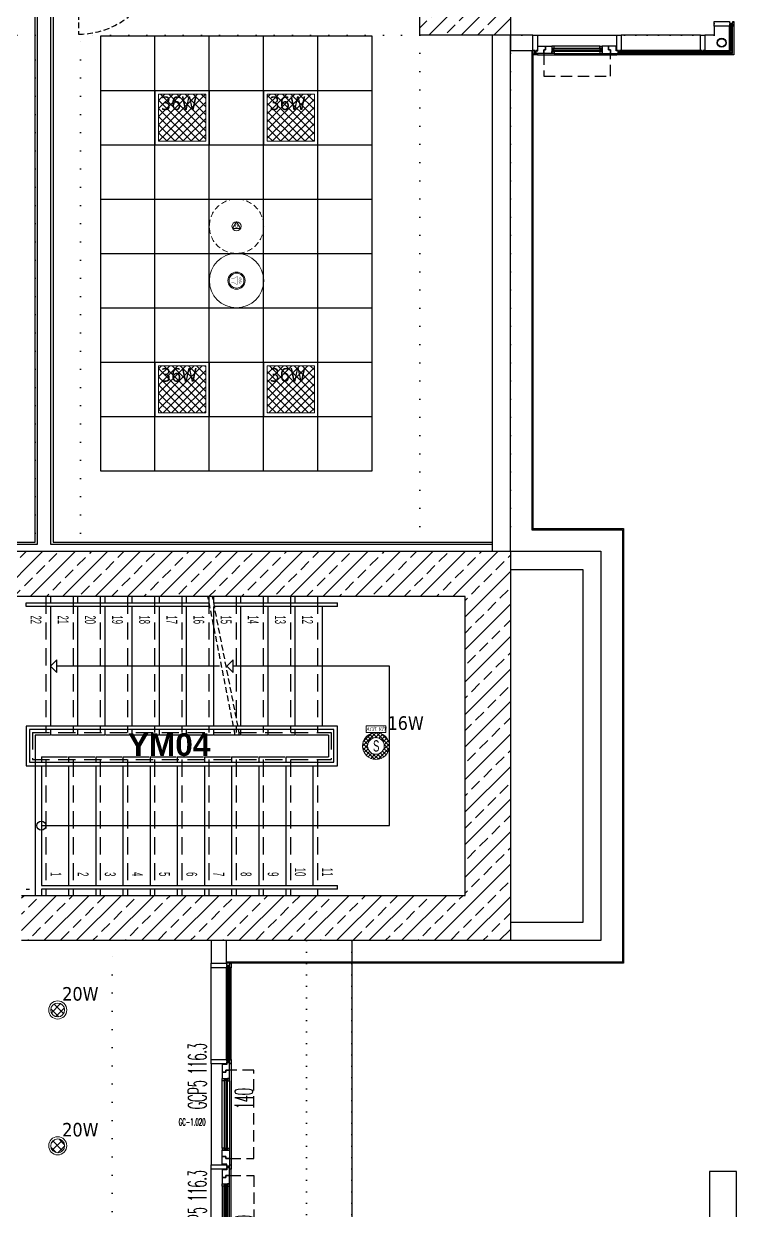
# Model space of a CAD drawing. Header units: centimetres. Extents: x 405564 to 502064, y 46284 to 60634.
# Drawn here: x 465212 to 465998, y 54735 to 56045 of the extents above; entities that cross this region are included whole.
import ezdxf
from ezdxf.enums import TextEntityAlignment as Align
from ezdxf.xclip import XClip

# ---------------------------------------------------------------- set-up
doc = ezdxf.new("R2010")
doc.units = ezdxf.units.CM
doc.header["$XCLIPFRAME"] = 0
for name, pattern in [('( Hidden )', [0.375, 0.25, -0.125]), ('ACAD_ISO07W100', [3, 0, -3]), ('DASHED', [19.05, 12.7, -6.35]), ('DOT', [0.25, 0, -0.25]), ('HIDDEN', [9.525, 6.35, -3.175])]:
    doc.linetypes.add(name, pattern=pattern)
doc.layers.get('0').update_dxf_attribs({"color": 8, "lineweight": 9})
for name, color, linetype in [('0-KRCN-ASMATAVAN-130426', 8, 'Continuous'), ('AS_DOS_TERAS_UST', 8, 'ACAD_ISO07W100'), ('AS_DUV_ALCIPAN_YANGINA-SUYA DAYANIMLI', 8, 'Continuous'), ('AS_DUV_CAMBOLME', 8, 'Continuous'), ('AS_DUV_CAMBOLME_AHSAP', 8, 'Continuous'), ('AS_DUV_CAMBOLME_AKS', 8, 'HIDDEN'), ('AS_DUV_CAMBOLME_AL PROFIL', 8, 'Continuous'), ('AS_DUV_CAMBOLME_JALUZI', 8, 'Continuous'), ('AS_DUV_CIMENTO ESASLI PANEL CEPHE KAPLAMASI', 8, 'Continuous'), ('AS_DUV_GAZBETON', 8, 'Continuous'), ('AS_GOR', 8, 'Continuous'), ('AS_GOR_UZAK2', 8, 'Continuous'), ('AS_KAPI_POZ', 8, 'Continuous'), ('AS_MER', 8, 'Continuous'), ('AS_MER YON', 8, 'Continuous'), ('AS_MER_HIDDEN', 8, 'HIDDEN'), ('AS_MER_KORK', 8, 'Continuous'), ('AS_PRFL_ALU', 8, 'Continuous'), ('AS_PRFL_CAM', 8, 'Continuous'), ('AS_TA_BETONARME', 5, 'Continuous'), ('AS_TA_TARAMA', 8, 'Continuous'), ('AS_TES_SUZGEC', 171, 'Continuous'), ('AS_YAZI', 8, 'Continuous')]:
    doc.layers.add(name, color=color, linetype=linetype)
doc.layers.add('0-KRCN-AYDINLATMA-130426', color=8, linetype='Continuous', lineweight=9)
doc.layers.add('0-KRCN-MİMARİ-220526', color=8, linetype='Continuous', lineweight=9)
doc.styles.add('2', font='arial.ttf', dxfattribs={"width": 0.9, "height": 200})
doc.styles.add('ACILIM', font='arial.ttf', dxfattribs={"width": 0.5})
doc.styles.add('Kalin02', font='arialbd.ttf')
doc.styles.add('OLCU', font='romanstw.shx', dxfattribs={"width": 0.6})
doc.styles.get("Standard").update_dxf_attribs({"font": 'timesi.ttf'})
doc.styles.add('TAHOMA', font='tahoma.ttf')
doc.styles.add('ÖZER-YAZI', font='arial.ttf', dxfattribs={"width": 0.6, "height": 15})
pattern_1 = [(225, (17560.68, -7819.299), (17.96051, -17.96051), []), (225, (17542.72, -7819.299), (17.96051, -17.96051), [12.7, -6.35])]

# ---------------------------------------------------------------- blocks, each defined once
blk = doc.blocks.new('AST-OD-OD')
at = {"layer": '0-KRCN-AYDINLATMA-130426'}
for p, q in [((0.3, 5), (-4, -2.5)), ((4.6, -2.5), (0.3, 5)), ((4.6, -2.5), (-4, -2.5))]:
    blk.add_line(p, q, dxfattribs=at)
at = {"layer": '0-KRCN-AYDINLATMA-130426', "linetype": 'HIDDEN'}
blk.add_circle((0.3, 0), 30, dxfattribs=at)
at = {"layer": '0-KRCN-AYDINLATMA-130426'}
blk.add_circle((0.3, 0), 5, dxfattribs=at)
at = {"layer": '0-KRCN-AYDINLATMA-130426', "style": '2'}
blk.add_text('O', height=3.43, dxfattribs=at).set_placement((0.3, 0), align=Align.MIDDLE)
blk = doc.blocks.new('ASMA TAVA TİPİ HOPARLÖR')
at = {"layer": '0-KRCN-AYDINLATMA-130426', "const_width": 0.317}
blk.add_lwpolyline([(0.3, -4.4, 0.598176), (1.3, -3.9), (1.3, 3.9, 0.598176), (0.3, 4.4), (-2.7, 2.4, -0.147433), (-3, 2.3), (-5.1, 2.3, 0.414214), (-5.7, 1.7), (-5.7, -1.7, 0.414214), (-5.1, -2.3), (-3, -2.3, -0.147433), (-2.7, -2.4)], format="xyb", close=True, dxfattribs=at)
for points in [[(2.4, 1.3, -0.601398), (2.4, -1.3)], [(2.8, 2.5, -0.658812), (2.8, -2.5)], [(3.2, 3.7, -0.680488), (3.2, -3.7)]]:
    blk.add_lwpolyline(points, format="xyb", dxfattribs=at)
at = {"layer": '0-KRCN-AYDINLATMA-130426'}
blk.add_circle((0, 0), 30, dxfattribs=at)
at = {"layer": '0-KRCN-AYDINLATMA-130426', "ltscale": 0.1}
for radius in [9.5, 8.23]:
    blk.add_circle((0, 0), radius, dxfattribs=at)
blk = doc.blocks.new('16W SIVA ÜSTÜ LED SENSÖRLÜ KİTLİ TAVAN ARMATÜRÜ')
at = {"layer": '0-KRCN-AYDINLATMA-130426'}
h = blk.add_hatch(dxfattribs=at)
h.set_pattern_fill('ANSI37', color=256)
h.paths.add_polyline_path([(14.8, 0, 1), (-14.8, 0, 1)])
h.paths.add_polyline_path([(9.2, 0, 1), (-9.2, 0, 1)], flags=16)
h.paths.add_polyline_path([(-5.9, 9.7), (6.4, 9.7), (6.4, -9.5), (-5.9, -9.5)], flags=24)
blk.add_lwpolyline([(-10.9, 14.8), (10.9, 14.8), (10.9, 22.3), (-10.9, 22.3)], close=True, dxfattribs=at)
for radius in [14.8, 9.2]:
    blk.add_circle((0, 0), radius, dxfattribs=at)
blk.add_text('ACİL KİT', height=3.63, dxfattribs=at).set_placement((-10.4, 16.8))
at = {"layer": '0-KRCN-AYDINLATMA-130426', "style": 'ÖZER-YAZI', "width": 0.6}
blk.add_text('S', height=12.5, dxfattribs=at).set_placement((0.3, 0.1), align=Align.MIDDLE)
at = {"layer": '0-KRCN-AYDINLATMA-130426', "insert": (12.8, 17.5), "char_height": 15, "attachment_point": 7, "style": 'TAHOMA'}
blk.add_mtext_dynamic_manual_height_columns('{\\fTahoma|b0|i0|c162|p34;16W}', width=15, gutter_width=12.5, heights=[0], dxfattribs=at)
blk = doc.blocks.new('36W 60x60 cm  SIVA ALTI LED ARMATÜR')
at = {"layer": '0-KRCN-AYDINLATMA-130426'}
h = blk.add_hatch(dxfattribs=at)
h.set_pattern_fill('ANSI37', color=256, scale=2)
h.paths.add_polyline_path([(-26, 26), (26, 26), (26, -26), (-26, -26)])
for points in [[(-30, 30), (30, 30), (30, -30), (-30, -30)], [(-26, 26), (26, 26), (26, -26), (-26, -26)]]:
    blk.add_lwpolyline(points, close=True, dxfattribs=at)
at = {"layer": '0-KRCN-AYDINLATMA-130426', "insert": (-23.5, 23.5), "char_height": 15, "attachment_point": 1, "style": 'TAHOMA'}
blk.add_mtext_dynamic_manual_height_columns('{\\fTahoma|b0|i0|c162|p34;36W}', width=52.946, gutter_width=1.25, heights=[0], dxfattribs=at)
blk = doc.blocks.new('20W SIVA ALTI LED DOWNLIGHT ARMATÜR')
at = {"layer": '0-KRCN-AYDINLATMA-130426'}
h = blk.add_hatch(dxfattribs=at)
h.set_pattern_fill('ANSI37', color=256, scale=2)
h.paths.add_polyline_path([(7.7, 0, 1), (-7.7, 0, 1)])
for radius in [10, 7.66]:
    blk.add_circle((0, 0), radius, dxfattribs=at)
at = {"layer": '0-KRCN-AYDINLATMA-130426', "insert": (5, 10), "char_height": 15, "attachment_point": 7, "style": 'TAHOMA'}
blk.add_mtext_dynamic_manual_height_columns('{\\fTahoma|b0|i0|c162|p34;20W}', width=15, gutter_width=12.5, heights=[0], dxfattribs=at)
blk = doc.blocks.new('G$C27E741DA')
at = {"layer": '0-KRCN-AYDINLATMA-130426'}
for name, p in [('36W 60x60 cm  SIVA ALTI LED ARMATÜR', (27323.2, 8807.3)), ('36W 60x60 cm  SIVA ALTI LED ARMATÜR', (27443.2, 8807.3)), ('AST-OD-OD', (27382.9, 8687.4)), ('ASMA TAVA TİPİ HOPARLÖR', (27383.2, 8627.4)), ('36W 60x60 cm  SIVA ALTI LED ARMATÜR', (27323.2, 8507.3)), ('36W 60x60 cm  SIVA ALTI LED ARMATÜR', (27443.2, 8507.3)), ('16W SIVA ÜSTÜ LED SENSÖRLÜ KİTLİ TAVAN ARMATÜRÜ', (27537.2, 8113.5)), ('20W SIVA ALTI LED DOWNLIGHT ARMATÜR', (27185.7, 7822)), ('20W SIVA ALTI LED DOWNLIGHT ARMATÜR', (27185.7, 7672))]:
    blk.add_blockref(name, p, dxfattribs=at)
blk = doc.blocks.new('OPK-site-surrounding-R01')
at = {"layer": 'AS_GOR'}
blk.add_lwpolyline([(22800, -4655), (22800, -2005), (22770, -2005), (22770, -4655)], close=True, dxfattribs=at)
blk = doc.blocks.new('catı yagmur inis tip')
at = {"linetype": 'ByBlock'}
for radius in [5, 4.5]:
    blk.add_circle((0, 0), radius, dxfattribs=at)
blk = doc.blocks.new('CBD6 375x300')
at = {"layer": 'AS_DUV_CAMBOLME'}
for points in [[(-264.25, 5), (-264.25, 4), (-372, 4), (-372, 5)], [(-153, 5), (-153, 4), (-155.5, 4), (-263.25, 4), (-263.25, 5)], [(-264.25, -4), (-264.25, -5), (-372, -5), (-372, -4), (-369.5, -4)], [(-153, -4), (-153, -5), (-263.25, -5), (-263.25, -4)]]:
    blk.add_lwpolyline(points, close=True, dxfattribs=at)
at = {"layer": 'AS_DUV_CAMBOLME_AHSAP'}
for points in [[(-123, 5), (-123, 3), (-152, 3), (-152, 5)], [(-28, 4), (-28, 0), (-117, 0), (-117, 4)], [(-3, 5), (-3, 3), (-22, 3), (-22, 5)], [(-123, -3), (-123, -5), (-152, -5), (-152, -3)], [(-3, -3), (-3, -5), (-22, -5), (-22, -3)]]:
    blk.add_lwpolyline(points, close=True, dxfattribs=at)
at = {"layer": 'AS_DUV_CAMBOLME_AKS', "ltscale": 0.5}
for points in [[(-372.5, -30), (-372.5, 30)], [(-263.75, -30), (-263.75, 30)], [(-152.5, -30), (-152.5, 30)], [(-122.5, -30), (-122.5, 30)], [(-22.5, -30), (-22.5, 30)], [(-2.5, -30), (-2.5, 30)]]:
    blk.add_lwpolyline(points, dxfattribs=at)
at = {"layer": 'AS_DUV_CAMBOLME_AKS'}
blk.add_lwpolyline([(-28, 0), (-28, -89, -0.4142136), (-117, 0)], format="xyb", dxfattribs=at)
at = {"layer": 'AS_DUV_CAMBOLME_AL PROFIL'}
for points in [[(-372, -3), (-372, 3), (-375, 3), (-375, -3)], [(-372, -4), (-372, 4), (-369.5, 4), (-369.5, -4)], [(-263.75, -4), (-263.75, 4), (-266.75, 4), (-266.75, -4)], [(-263.75, -4), (-263.75, 4), (-260.75, 4), (-260.75, -4)], [(-153, -4), (-153, 4), (-155.5, 4), (-155.5, -4)], [(-153, -3), (-153, 3), (-149.5, 3), (-149.5, -3)], [(-122, -3), (-122, 3), (-125.5, 3), (-125.5, -3)], [(-122, 5), (-122, -5), (-118, -5), (-118, 5)], [(-23, 5), (-23, -5), (-27, -5), (-27, 5)], [(-23, -3), (-23, 3), (-19.5, 3), (-19.5, -3)], [(0, -3), (0, 3), (-4.5, 3), (-4.5, -3)]]:
    blk.add_lwpolyline(points, close=True, dxfattribs=at)
at = {"layer": 'AS_DUV_CAMBOLME_JALUZI'}
for points in [[(-266.75, 1), (-266.75, -1), (-369.5, -1), (-369.5, 1)], [(-155.5, 1), (-155.5, -1), (-260.75, -1), (-260.75, 1)]]:
    blk.add_lwpolyline(points, close=True, dxfattribs=at)
blk = doc.blocks.new('CBD7 405x300')
at = {"layer": 'AS_DUV_CAMBOLME'}
for points in [[(153, 5), (153, 4), (155.5, 4), (278.25, 4), (278.25, 5)], [(279.25, 5), (279.25, 4), (402, 4), (402, 5)], [(153, -4), (153, -5), (278.25, -5), (278.25, -4)], [(279.25, -4), (279.25, -5), (402, -5), (402, -4), (399.5, -4)]]:
    blk.add_lwpolyline(points, close=True, dxfattribs=at)
at = {"layer": 'AS_DUV_CAMBOLME_AHSAP'}
for points in [[(3, 5), (3, 3), (22, 3), (22, 5)], [(28, 4), (28, 0), (117, 0), (117, 4)], [(123, 5), (123, 3), (152, 3), (152, 5)], [(3, -3), (3, -5), (22, -5), (22, -3)], [(123, -3), (123, -5), (152, -5), (152, -3)]]:
    blk.add_lwpolyline(points, close=True, dxfattribs=at)
at = {"layer": 'AS_DUV_CAMBOLME_AKS', "ltscale": 0.5}
for points in [[(2.5, -30), (2.5, 30)], [(22.5, -30), (22.5, 30)], [(122.5, -30), (122.5, 30)], [(152.5, -30), (152.5, 30)], [(278.75, -30), (278.75, 30)], [(402.5, -30), (402.5, 30)]]:
    blk.add_lwpolyline(points, dxfattribs=at)
at = {"layer": 'AS_DUV_CAMBOLME_AKS'}
blk.add_lwpolyline([(28, 0), (28, -89, 0.4142136), (117, 0)], format="xyb", dxfattribs=at)
at = {"layer": 'AS_DUV_CAMBOLME_AL PROFIL'}
for points in [[(0, -3), (0, 3), (4.5, 3), (4.5, -3)], [(23, -3), (23, 3), (19.5, 3), (19.5, -3)], [(23, 5), (23, -5), (27, -5), (27, 5)], [(122, 5), (122, -5), (118, -5), (118, 5)], [(122, -3), (122, 3), (125.5, 3), (125.5, -3)], [(153, -3), (153, 3), (149.5, 3), (149.5, -3)], [(153, -4), (153, 4), (155.5, 4), (155.5, -4)], [(278.75, -4), (278.75, 4), (275.75, 4), (275.75, -4)], [(278.75, -4), (278.75, 4), (281.75, 4), (281.75, -4)], [(402, -4), (402, 4), (399.5, 4), (399.5, -4)], [(402, -3), (402, 3), (405, 3), (405, -3)]]:
    blk.add_lwpolyline(points, close=True, dxfattribs=at)
at = {"layer": 'AS_DUV_CAMBOLME_JALUZI'}
for points in [[(155.5, 1), (155.5, -1), (275.75, -1), (275.75, 1)], [(281.75, 1), (281.75, -1), (399.5, -1), (399.5, 1)]]:
    blk.add_lwpolyline(points, close=True, dxfattribs=at)
blk = doc.blocks.new('GC 500x442.5')
at = {"layer": 'AS_GOR_UZAK2'}
for points in [[(0, 368.8), (0, 470)], [(17, 368.8), (17, 470)], [(20.8, 368.8), (20.8, 470)], [(22, 368.8), (22, 470)], [(0, 363.8), (0, 252.5)], [(22, 363.8), (22, 252.5)], [(0, 136.2), (0, 247.5)], [(22, 136.2), (22, 247.5)], [(0, 30), (0, 131.2)], [(17, 30), (17, 131.2)], [(22, 30), (22, 131.2)]]:
    blk.add_lwpolyline(points, dxfattribs=at)
at = {"layer": 'AS_GOR_UZAK2', "linetype": '( Hidden )', "ltscale": 50}
for points in [[(20.3, 259.5), (47, 259.5), (47, 356.8), (20.3, 356.8)], [(20.3, 240.5), (47, 240.5), (47, 143.2), (20.3, 143.2)]]:
    blk.add_lwpolyline(points, dxfattribs=at)
at = {"layer": 'AS_PRFL_ALU'}
for points in [[(17, 475), (17, 500), (0, 500), (0, 475)], [(17, 472), (17, 470), (0, 470), (0, 475), (17, 475), (17, 473), (20.8, 473), (20.8, 475), (22, 475), (22, 470), (20.8, 470), (20.8, 472)], [(19.7, 471.3), (18.1, 471.3), (18.1, 470.4), (19.7, 470.4)], [(17, 365.8), (17, 363.8), (0, 363.8), (0, 368.8), (17, 368.8), (17, 366.8), (20.8, 366.8), (20.8, 368.8), (22, 368.8), (22, 363.8), (20.8, 363.8), (20.8, 365.8)], [(19.7, 367.4), (18.1, 367.4), (18.1, 368.3), (19.7, 368.3)], [(20.3, 365.2), (17.5, 365.2), (17.5, 363.2), (12.3, 363.2), (12.3, 354.8), (16.3, 354.8), (16.3, 356.8), (20.3, 356.8)], [(20.3, 356.8), (16.3, 356.8), (16.3, 354.8), (12.3, 354.8), (12.3, 347.8), (20.3, 347.8)], [(12.3, 347.8), (14.4, 347.8), (14.4, 345.2), (12.3, 345.2)], [(15.5, 347.2), (17.1, 347.2), (17.1, 345.6), (15.5, 345.6)], [(20.3, 347.8), (18.2, 347.8), (18.2, 345.2), (20.3, 345.2)], [(12.3, 268.5), (14.4, 268.5), (14.4, 271), (12.3, 271)], [(20.3, 259.5), (16.3, 259.5), (16.3, 261.5), (12.3, 261.5), (12.3, 268.5), (20.3, 268.5)], [(15.5, 269), (17.1, 269), (17.1, 270.6), (15.5, 270.6)], [(20.3, 268.5), (18.2, 268.5), (18.2, 271), (20.3, 271)], [(17, 249.5), (17, 247.5), (0, 247.5), (0, 252.5), (17, 252.5), (17, 250.5), (20.8, 250.5), (20.8, 252.5), (22, 252.5), (22, 247.5), (20.8, 247.5), (20.8, 249.5)], [(20.3, 240.5), (16.3, 240.5), (16.3, 238.5), (12.3, 238.5), (12.3, 231.5), (20.3, 231.5)], [(12.3, 231.5), (14.4, 231.5), (14.4, 229), (12.3, 229)], [(15.5, 231), (17.1, 231), (17.1, 229.4), (15.5, 229.4)], [(20.3, 231.5), (18.2, 231.5), (18.2, 229), (20.3, 229)], [(12.3, 152.2), (14.4, 152.2), (14.4, 154.8), (12.3, 154.8)], [(20.3, 143.2), (16.3, 143.2), (16.3, 145.2), (12.3, 145.2), (12.3, 152.2), (20.3, 152.2)], [(20.3, 134.8), (17.5, 134.8), (17.5, 136.8), (12.3, 136.8), (12.3, 145.2), (16.3, 145.2), (16.3, 143.2), (20.3, 143.2)], [(15.5, 152.8), (17.1, 152.8), (17.1, 154.4), (15.5, 154.4)], [(20.3, 152.2), (18.2, 152.2), (18.2, 154.8), (20.3, 154.8)], [(17, 134.2), (17, 136.2), (0, 136.2), (0, 131.2), (17, 131.2), (17, 133.2), (20.8, 133.2), (20.8, 131.2), (22, 131.2), (22, 136.2), (20.8, 136.2), (20.8, 134.2)], [(19.7, 132.6), (18.1, 132.6), (18.1, 131.7), (19.7, 131.7)], [(17, 28), (17, 30), (0, 30), (0, 25), (17, 25), (17, 27), (20.8, 27), (20.8, 25), (22, 25), (22, 30), (20.8, 30), (20.8, 28)], [(19.7, 28.7), (18.1, 28.7), (18.1, 29.6), (19.7, 29.6)], [(17, 0), (17, 25), (0, 25), (0, 0)]]:
    blk.add_lwpolyline(points, close=True, dxfattribs=at)
for points in [[(12.3, 271), (12.3, 345.2)], [(14.4, 345.2), (14.4, 271)], [(18.2, 271), (18.2, 345.2)], [(20.3, 345.2), (20.3, 271)], [(20.3, 252.5), (20.3, 251), (17.5, 251), (17.5, 253), (12.3, 253), (12.3, 261.5), (16.3, 261.5), (16.3, 259.5), (20.3, 259.5), (20.3, 252.5)], [(20.3, 247.5), (20.3, 249), (17.5, 249), (17.5, 247), (12.3, 247), (12.3, 238.5), (16.3, 238.5), (16.3, 240.5), (20.3, 240.5), (20.3, 247.5)], [(12.3, 229), (12.3, 154.8)], [(14.4, 154.8), (14.4, 229)], [(18.2, 229), (18.2, 154.8)], [(20.3, 154.8), (20.3, 229)]]:
    blk.add_lwpolyline(points, dxfattribs=at)
at = {"layer": 'AS_PRFL_CAM'}
for points in [[(18.1, 471.3), (18.1, 367.4), (17.5, 367.4), (17.5, 471.3)], [(20.3, 471.3), (20.3, 367.4), (19.7, 367.4), (19.7, 471.3)], [(14.9, 269), (15.5, 269), (15.5, 347.2), (14.9, 347.2)], [(17.1, 269), (17.7, 269), (17.7, 347.2), (17.1, 347.2)], [(14.9, 231), (15.5, 231), (15.5, 152.8), (14.9, 152.8)], [(17.1, 231), (17.7, 231), (17.7, 152.8), (17.1, 152.8)], [(18.1, 132.6), (18.1, 28.7), (17.5, 28.7), (17.5, 132.6)], [(20.3, 132.6), (20.3, 28.7), (19.7, 28.7), (19.7, 132.6)]]:
    blk.add_lwpolyline(points, close=True, dxfattribs=at)
at = {"layer": 'AS_KAPI_POZ', "char_height": 20, "attachment_point": 7, "rotation": 90, "style": 'OLCU'}
for s, insert, width in [('{\\Fromanstw|c162;\\W0.45;GCP5 116.3}', (-5.3, 314), 112.709), ('{\\Fromanstw|c162;\\W0.45;140}', (46.1, 314), 99.065), ('{\\Fromanstw|c162;\\W0.45;GCP5 116.3}', (-5.3, 173.8), 112.709), ('{\\Fromanstw|c162;\\W0.45;140}', (46.1, 173.8), 99.065), ('{\\Fromanstw|c162;\\W0.45;GC6 500}', (-5.3, 50.7), 99.065), ('{\\Fromanstw|c162;\\W0.45;400}', (46.1, 50.7), 99.065)]:
    blk.add_mtext(s, dxfattribs=dict(at, insert=insert, width=width))
at = {"layer": 'AS_KAPI_POZ', "char_height": 8, "width": 99.065, "attachment_point": 3, "style": 'OLCU'}
for s, insert in [('{\\Fromanstw|c162;\\W0.45;GC-1.020}', (-6.1, 303.7)), ('{\\Fromanstw|c162;\\W0.45;GC-1.019}', (-6.1, 163.5)), ('{\\Fromanstw|c162;\\W0.45;GC-1.018}', (-6.1, 40.4))]:
    blk.add_mtext(s, dxfattribs=dict(at, insert=insert))
blk = doc.blocks.new('A$C6A10300A')
at = {"layer": 'AS_TA_TARAMA'}
h = blk.add_hatch(dxfattribs=at)
h.set_pattern_fill('ANSI33', color=256, scale=4, angle=180)
h.set_pattern_definition(pattern_1)
h.paths.add_polyline_path([(27585.68, -4501.45), (27685.68, -4501.45), (27685.68, -4601.45), (27585.68, -4601.45)])
h = blk.add_hatch(dxfattribs=at)
h.set_pattern_fill('ANSI33', color=256, scale=4, angle=180)
h.set_pattern_definition(pattern_1)
h.paths.add_polyline_path([(27145.68, -5601.45), (27145.68, -5551.45), (27635.68, -5551.45), (27635.68, -5221.45), (26785.68, -5221.45), (26785.68, -5601.45), (26735.68, -5601.45), (26735.68, -5171.45), (27685.68, -5171.45), (27685.68, -5601.45)])
at = {"layer": 'AS_DOS_TERAS_UST', "linetype": 'DOT', "ltscale": 80}
for p, q in [((27160.68, -4601.45), (26785.68, -4601.45)), ((27160.68, -5171.45), (27160.68, -4601.45)), ((27585.68, -4601.45), (27210.68, -4601.45)), ((27210.68, -5171.45), (27210.68, -4601.45)), ((27585.68, -4601.45), (27585.68, -5171.45)), ((27685.68, -4601.45), (27685.68, -5171.45)), ((27245.68, -6101.45), (27245.68, -5601.45))]:
    blk.add_line(p, q, dxfattribs=at)
at = {"layer": 'AS_DOS_TERAS_UST', "linetype": 'DOT', "ltscale": 50}
for points in [[(27685.68, -4601.45), (27910.68, -4601.45), (27910.68, -3576.45), (23985.68, -3576.45), (23985.68, -3801.45)], [(27460.68, -5601.45), (27460.68, -6101.45)], [(27510.68, -5601.45), (27510.68, -6101.45)]]:
    blk.add_lwpolyline(points, dxfattribs=at)
at = {"layer": 'AS_DUV_ALCIPAN_YANGINA-SUYA DAYANIMLI'}
blk.add_lwpolyline([(26735.68, -5598.95), (26735.68, -5601.45), (26685.68, -5601.45), (26685.68, -5161.45), (27160.68, -5161.45), (27160.68, -4501.45), (27180.68, -4501.45), (27180.68, -5161.45), (27665.68, -5161.45), (27665.68, -5163.95), (27178.18, -5163.95), (27178.18, -4503.95), (27163.18, -4503.95), (27163.18, -5163.95), (26688.18, -5163.95), (26688.18, -5598.95)], close=True, dxfattribs=at)
at = {"layer": 'AS_DUV_CIMENTO ESASLI PANEL CEPHE KAPLAMASI'}
for points in [[(27710.68, -4618.45), (27710.68, -5146.45), (27810.68, -5146.45), (27810.68, -5626.45), (27372.18, -5626.45)], [(27709.43, -4618.45), (27709.43, -5147.7), (27809.43, -5147.7), (27809.43, -5625.2), (27372.18, -5625.2)]]:
    blk.add_lwpolyline(points, dxfattribs=at)
at = {"layer": 'AS_DUV_GAZBETON'}
blk.add_lwpolyline([(27665.68, -4601.45), (27665.68, -5171.45), (27685.68, -5171.45), (27685.68, -4601.45)], close=True, dxfattribs=at)
for points in [[(27685.68, -5171.45), (27785.68, -5171.45), (27785.68, -5601.45), (27685.68, -5601.45)], [(27685.68, -5191.45), (27765.68, -5191.45), (27765.68, -5581.45), (27685.68, -5581.45)]]:
    blk.add_lwpolyline(points, dxfattribs=at)
at = {"layer": 'AS_GOR'}
blk.add_lwpolyline([(27510.68, -5601.45), (27510.68, -6101.45)], dxfattribs=at)
at = {"layer": 'AS_GOR_UZAK2'}
for points in [[(27932.68, -4591.45), (27932.68, -4623.45), (27900.68, -4623.45)], [(27910.68, -4591.45), (27910.68, -4601.45), (27900.68, -4601.45)], [(27900.68, -4618.45), (27927.68, -4618.45), (27927.68, -4591.45)], [(27715.68, -4601.45), (27803.18, -4601.45)], [(27895.68, -4601.45), (27808.18, -4601.45)], [(27715.68, -4623.45), (27803.18, -4623.45)], [(27895.68, -4618.45), (27808.18, -4618.45)], [(27895.68, -4622.25), (27808.18, -4622.25)], [(27895.68, -4623.45), (27808.18, -4623.45)]]:
    blk.add_lwpolyline(points, dxfattribs=at)
at = {"layer": 'AS_GOR_UZAK2', "linetype": '( Hidden )', "ltscale": 50}
blk.add_lwpolyline([(27722.68, -4621.75), (27722.68, -4646.75), (27796.18, -4646.75), (27796.18, -4621.75)], dxfattribs=at)
at = {"layer": 'AS_MER'}
for p, q in [((27177.68, -5221.45), (27177.68, -5228.45)), ((27207.68, -5221.45), (27207.68, -5228.45)), ((27237.68, -5221.45), (27237.68, -5228.45)), ((27267.68, -5221.45), (27267.68, -5228.45)), ((27297.68, -5221.45), (27297.68, -5228.45)), ((27327.68, -5221.45), (27327.68, -5228.45)), ((27357.68, -5221.45), (27357.68, -5228.45)), ((27387.68, -5221.45), (27387.68, -5228.45)), ((27417.68, -5221.45), (27417.68, -5228.45)), ((27447.68, -5221.45), (27447.68, -5228.45)), ((27177.68, -5232.45), (27177.68, -5364.45)), ((27207.68, -5232.45), (27207.68, -5364.45)), ((27237.68, -5232.45), (27237.68, -5364.45)), ((27267.68, -5232.45), (27267.68, -5364.45)), ((27297.68, -5232.45), (27297.68, -5364.45)), ((27327.68, -5232.45), (27327.68, -5364.45)), ((27357.68, -5232.45), (27357.68, -5364.45)), ((27387.68, -5232.45), (27387.68, -5364.45)), ((27417.68, -5232.45), (27417.68, -5364.45)), ((27447.68, -5232.45), (27447.68, -5364.45)), ((27477.68, -5232.45), (27477.68, -5364.45)), ((27177.68, -5368.45), (27177.68, -5374.45)), ((27207.68, -5368.45), (27207.68, -5374.45)), ((27237.68, -5368.45), (27237.68, -5374.45)), ((27267.68, -5368.45), (27267.68, -5374.45)), ((27297.68, -5368.45), (27297.68, -5374.45)), ((27327.68, -5368.45), (27327.68, -5374.45)), ((27357.68, -5368.45), (27357.68, -5374.45)), ((27387.68, -5368.45), (27387.68, -5374.45)), ((27417.68, -5368.45), (27417.68, -5374.45)), ((27447.68, -5368.45), (27447.68, -5374.45)), ((27160.68, -5374.45), (27160.68, -5551.45)), ((27484.68, -5374.45), (27484.68, -5398.45)), ((27167.68, -5398.45), (27167.68, -5404.45)), ((27167.68, -5408.45), (27167.68, -5540.45)), ((27197.68, -5398.45), (27197.68, -5404.45)), ((27197.68, -5408.45), (27197.68, -5540.45)), ((27227.68, -5398.45), (27227.68, -5404.45)), ((27227.68, -5408.45), (27227.68, -5540.45)), ((27257.68, -5398.45), (27257.68, -5404.45)), ((27257.68, -5408.45), (27257.68, -5540.45)), ((27287.68, -5398.45), (27287.68, -5404.45)), ((27287.68, -5408.45), (27287.68, -5540.45)), ((27317.68, -5398.45), (27317.68, -5404.45)), ((27317.68, -5408.45), (27317.68, -5540.45)), ((27347.68, -5398.45), (27347.68, -5404.45)), ((27347.68, -5408.45), (27347.68, -5540.45)), ((27377.68, -5398.45), (27377.68, -5404.45)), ((27377.68, -5408.45), (27377.68, -5540.45)), ((27407.68, -5398.45), (27407.68, -5404.45)), ((27407.68, -5408.45), (27407.68, -5540.45)), ((27437.68, -5398.45), (27437.68, -5404.45)), ((27437.68, -5408.45), (27437.68, -5540.45)), ((27467.68, -5408.45), (27467.68, -5540.45)), ((27167.68, -5544.45), (27167.68, -5551.45)), ((27197.68, -5544.45), (27197.68, -5551.45)), ((27227.68, -5544.45), (27227.68, -5551.45)), ((27257.68, -5544.45), (27257.68, -5551.45)), ((27287.68, -5544.45), (27287.68, -5551.45)), ((27317.68, -5544.45), (27317.68, -5551.45)), ((27347.68, -5544.45), (27347.68, -5551.45)), ((27377.68, -5544.45), (27377.68, -5551.45)), ((27407.68, -5544.45), (27407.68, -5551.45)), ((27437.68, -5544.45), (27437.68, -5551.45))]:
    blk.add_line(p, q, dxfattribs=at)
for points in [[(27177.68, -5374.45), (27160.68, -5374.45)], [(27207.68, -5374.45), (27178.68, -5374.45)], [(27237.68, -5374.45), (27208.68, -5374.45)], [(27267.68, -5374.45), (27238.68, -5374.45)], [(27297.68, -5374.45), (27268.68, -5374.45)], [(27327.68, -5374.45), (27298.68, -5374.45)], [(27357.68, -5374.45), (27328.68, -5374.45)], [(27387.68, -5374.45), (27358.68, -5374.45)], [(27417.68, -5374.45), (27388.68, -5374.45)], [(27447.68, -5374.45), (27418.68, -5374.45)], [(27484.68, -5374.45), (27448.68, -5374.45)], [(27167.68, -5398.45), (27196.68, -5398.45)], [(27197.68, -5398.45), (27226.68, -5398.45)], [(27227.68, -5398.45), (27256.68, -5398.45)], [(27257.68, -5398.45), (27286.68, -5398.45)], [(27287.68, -5398.45), (27316.68, -5398.45)], [(27317.68, -5398.45), (27346.68, -5398.45)], [(27347.68, -5398.45), (27376.68, -5398.45)], [(27377.68, -5398.45), (27406.68, -5398.45)], [(27407.68, -5398.45), (27436.68, -5398.45)], [(27437.68, -5398.45), (27484.68, -5398.45)]]:
    blk.add_lwpolyline(points, dxfattribs=at)
at = {"layer": 'AS_MER YON'}
for points in [[(27184.68, -5291.45), (27184.68, -5291.45), (27177.68, -5298.45), (27184.68, -5305.45)], [(27379.44, -5291.45), (27379.44, -5291.45), (27372.44, -5298.45), (27379.44, -5305.45)]]:
    blk.add_lwpolyline(points, close=True, dxfattribs=at)
for points in [[(27167.68, -5474.45), (27552.18, -5474.45), (27552.18, -5298.45), (27379.44, -5298.45)], [(27364.48, -5298.45), (27184.68, -5298.45)]]:
    blk.add_lwpolyline(points, dxfattribs=at)
blk.add_circle((27167.68, -5474.45), 5, dxfattribs=at)
at = {"layer": 'AS_MER_HIDDEN', "linetype": 'DASHED', "ltscale": 1.5}
for p, q in [((27172.68, -5221.45), (27172.68, -5371.45)), ((27202.68, -5221.45), (27202.68, -5371.45)), ((27232.68, -5221.45), (27232.68, -5371.45)), ((27262.68, -5221.45), (27262.68, -5371.45)), ((27292.68, -5221.45), (27292.68, -5371.45)), ((27322.68, -5221.45), (27322.68, -5371.45)), ((27352.68, -5221.45), (27352.68, -5371.45)), ((27382.68, -5221.45), (27382.68, -5371.45)), ((27412.68, -5221.45), (27412.68, -5371.45)), ((27442.68, -5221.45), (27442.68, -5371.45)), ((27472.68, -5221.45), (27472.68, -5371.45)), ((27157.68, -5371.45), (27487.68, -5371.45)), ((27157.68, -5371.45), (27157.68, -5401.45)), ((27487.68, -5371.45), (27487.68, -5401.45)), ((27157.68, -5401.45), (27487.68, -5401.45)), ((27172.68, -5401.45), (27172.68, -5551.45)), ((27202.68, -5401.45), (27202.68, -5551.45)), ((27232.68, -5401.45), (27232.68, -5551.45)), ((27262.68, -5401.45), (27262.68, -5551.45)), ((27292.68, -5401.45), (27292.68, -5551.45)), ((27322.68, -5401.45), (27322.68, -5551.45)), ((27352.68, -5401.45), (27352.68, -5551.45)), ((27382.68, -5401.45), (27382.68, -5551.45)), ((27412.68, -5401.45), (27412.68, -5551.45)), ((27442.68, -5401.45), (27442.68, -5551.45)), ((27472.68, -5401.45), (27472.68, -5551.45))]:
    blk.add_line(p, q, dxfattribs=at)
at = {"layer": 'AS_MER_HIDDEN'}
for points in [[(27381.68, -5374.45), (27351.68, -5221.45)], [(27386.68, -5374.45), (27356.68, -5221.45)]]:
    blk.add_lwpolyline(points, dxfattribs=at)
at = {"layer": 'AS_MER_KORK'}
for p, q in [((27150.68, -5232.45), (27150.68, -5228.45)), ((27494.68, -5232.45), (27494.68, -5228.45)), ((27150.68, -5364.45), (27150.68, -5408.45)), ((27494.68, -5364.45), (27150.68, -5364.45)), ((27154.68, -5368.45), (27154.68, -5404.45)), ((27490.68, -5368.45), (27154.68, -5368.45)), ((27494.68, -5364.45), (27415.72, -5364.45)), ((27490.68, -5368.45), (27416.5, -5368.45)), ((27490.68, -5404.45), (27490.68, -5368.45)), ((27494.68, -5408.45), (27494.68, -5364.45)), ((27150.68, -5408.45), (27494.68, -5408.45)), ((27154.68, -5404.45), (27490.68, -5404.45)), ((27494.68, -5544.45), (27494.68, -5540.45)), ((27150.68, -5544.45), (27154.68, -5544.45))]:
    blk.add_line(p, q, dxfattribs=at)
for points in [[(27150.68, -5228.45), (27352.85, -5228.45)], [(27353.64, -5232.45), (27150.68, -5232.45)], [(27357.85, -5228.45), (27494.68, -5228.45)], [(27494.68, -5232.45), (27358.64, -5232.45)], [(27167.68, -5540.45), (27494.68, -5540.45)], [(27494.68, -5544.45), (27167.68, -5544.45)]]:
    blk.add_lwpolyline(points, dxfattribs=at)
at = {"layer": 'AS_PRFL_ALU'}
for points in [[(27930.38, -4621.15), (27899.38, -4621.15), (27899.38, -4621.75), (27930.98, -4621.75), (27930.98, -4590.15), (27930.38, -4590.15)], [(27928.18, -4618.95), (27928.18, -4590.15), (27928.78, -4590.15), (27928.78, -4619.55), (27899.38, -4619.55), (27899.38, -4618.95)], [(27927.68, -4589.45), (27927.68, -4591.45), (27910.68, -4591.45), (27910.68, -4586.45), (27927.68, -4586.45), (27927.68, -4588.45), (27931.48, -4588.45), (27931.48, -4586.45), (27932.68, -4586.45), (27932.68, -4591.45), (27931.48, -4591.45), (27931.48, -4589.45)], [(27930.38, -4590.15), (27928.78, -4590.15), (27928.78, -4591.05), (27930.38, -4591.05)], [(27710.68, -4601.45), (27685.68, -4601.45), (27685.68, -4618.45), (27710.68, -4618.45)], [(27712.68, -4618.45), (27710.68, -4618.45), (27710.68, -4601.45), (27715.68, -4601.45), (27715.68, -4618.45), (27713.68, -4618.45), (27713.68, -4622.25), (27715.68, -4622.25), (27715.68, -4623.45), (27710.68, -4623.45), (27710.68, -4622.25), (27712.68, -4622.25)], [(27805.18, -4618.45), (27803.18, -4618.45), (27803.18, -4601.45), (27808.18, -4601.45), (27808.18, -4618.45), (27806.18, -4618.45), (27806.18, -4622.25), (27808.18, -4622.25), (27808.18, -4623.45), (27803.18, -4623.45), (27803.18, -4622.25), (27805.18, -4622.25)], [(27897.68, -4618.45), (27895.68, -4618.45), (27895.68, -4601.45), (27900.68, -4601.45), (27900.68, -4618.45), (27898.68, -4618.45), (27898.68, -4622.25), (27900.68, -4622.25), (27900.68, -4623.45), (27895.68, -4623.45), (27895.68, -4622.25), (27897.68, -4622.25)], [(27714.18, -4621.75), (27714.18, -4618.95), (27716.18, -4618.95), (27716.18, -4613.75), (27724.68, -4613.75), (27724.68, -4617.75), (27722.68, -4617.75), (27722.68, -4621.75)], [(27722.68, -4621.75), (27722.68, -4617.75), (27724.68, -4617.75), (27724.68, -4613.75), (27731.68, -4613.75), (27731.68, -4621.75)], [(27731.68, -4613.75), (27731.68, -4615.85), (27734.18, -4615.85), (27734.18, -4613.75)], [(27731.68, -4621.75), (27731.68, -4619.65), (27734.18, -4619.65), (27734.18, -4621.75)], [(27732.18, -4616.95), (27732.18, -4618.55), (27733.78, -4618.55), (27733.78, -4616.95)], [(27787.18, -4613.75), (27787.18, -4615.85), (27784.68, -4615.85), (27784.68, -4613.75)], [(27787.18, -4621.75), (27787.18, -4619.65), (27784.68, -4619.65), (27784.68, -4621.75)], [(27786.68, -4616.95), (27786.68, -4618.55), (27785.08, -4618.55), (27785.08, -4616.95)], [(27796.18, -4621.75), (27796.18, -4617.75), (27794.18, -4617.75), (27794.18, -4613.75), (27787.18, -4613.75), (27787.18, -4621.75)], [(27806.88, -4621.15), (27806.88, -4619.55), (27807.78, -4619.55), (27807.78, -4621.15)], [(27896.98, -4621.15), (27896.98, -4619.55), (27896.08, -4619.55), (27896.08, -4621.15)], [(27899.38, -4621.15), (27899.38, -4619.55), (27900.28, -4619.55), (27900.28, -4621.15)]]:
    blk.add_lwpolyline(points, close=True, dxfattribs=at)
for points in [[(27784.68, -4613.75), (27734.18, -4613.75)], [(27734.18, -4615.85), (27784.68, -4615.85)], [(27784.68, -4619.65), (27734.18, -4619.65)], [(27734.18, -4621.75), (27784.68, -4621.75)], [(27803.18, -4621.75), (27804.68, -4621.75), (27804.68, -4618.95), (27802.68, -4618.95), (27802.68, -4613.75), (27794.18, -4613.75), (27794.18, -4617.75), (27796.18, -4617.75), (27796.18, -4621.75), (27803.18, -4621.75)]]:
    blk.add_lwpolyline(points, dxfattribs=at)
at = {"layer": 'AS_PRFL_CAM'}
for points in [[(27786.68, -4616.35), (27786.68, -4616.95), (27732.18, -4616.95), (27732.18, -4616.35)], [(27786.68, -4618.55), (27786.68, -4619.15), (27732.18, -4619.15), (27732.18, -4618.55)], [(27806.88, -4619.55), (27896.98, -4619.55), (27896.98, -4618.95), (27806.88, -4618.95)], [(27806.88, -4621.75), (27896.98, -4621.75), (27896.98, -4621.15), (27806.88, -4621.15)]]:
    blk.add_lwpolyline(points, close=True, dxfattribs=at)
at = {"layer": 'AS_TA_BETONARME'}
for p, q in [((26735.68, -5171.45), (27685.68, -5171.45)), ((27685.68, -5171.45), (27685.68, -5601.45)), ((27635.68, -5221.45), (26785.68, -5221.45)), ((27635.68, -5551.45), (27635.68, -5221.45)), ((27145.68, -5551.45), (27635.68, -5551.45)), ((27685.68, -5601.45), (27145.68, -5601.45))]:
    blk.add_line(p, q, dxfattribs=at)
blk.add_lwpolyline([(27585.68, -4501.45), (27685.68, -4501.45), (27685.68, -4601.45), (27585.68, -4601.45)], close=True, dxfattribs=at)
ref = blk.add_blockref('OPK-site-surrounding-R01', (5135.68, -3851.45))
XClip(ref).set_block_clipping_path([(-5135.679684336, -9648.5463532069), (26364.320315664, 3851.4536467931)])
at = {"layer": 'AS_DUV_CAMBOLME'}
for name, p in [('CBD6 375x300', (27160.68, -4511.45)), ('CBD7 405x300', (27180.68, -4511.45))]:
    blk.add_blockref(name, p, dxfattribs=at)
at = {"layer": 'AS_PRFL_ALU'}
blk.add_blockref('GC 500x442.5', (27355.18, -6101.45), dxfattribs=at)
at = {"layer": 'AS_TES_SUZGEC'}
blk.add_blockref('catı yagmur inis tip', (27919.18, -4609.95), dxfattribs=at)
at = {"layer": 'AS_MER', "style": 'ACILIM', "width": 0.5}
for s, p in [('22', (27167.68, -5242.45)), ('21', (27197.68, -5242.45)), ('20', (27227.68, -5242.45)), ('19', (27257.68, -5242.45)), ('18', (27287.68, -5242.45)), ('17', (27317.68, -5242.45)), ('16', (27347.68, -5242.45)), ('15', (27377.68, -5242.45)), ('14', (27407.68, -5242.45)), ('13', (27437.68, -5242.45)), ('12', (27467.68, -5242.45))]:
    blk.add_text(s, height=12, rotation=270, dxfattribs=at).set_placement(p, align=Align.TOP_LEFT)
for s, p in [('1', (27174.13, -5530.45)), ('2', (27204.13, -5530.45)), ('3', (27234.13, -5530.45)), ('4', (27264.13, -5530.45)), ('5', (27294.13, -5530.45)), ('6', (27324.13, -5530.45)), ('7', (27354.13, -5530.45)), ('8', (27384.13, -5530.45)), ('9', (27414.13, -5530.45)), ('10', (27444.13, -5530.45)), ('11', (27474.13, -5530.45))]:
    blk.add_text(s, height=12, rotation=270, dxfattribs=at).set_placement(p, align=Align.BOTTOM_RIGHT)
at = {"layer": 'AS_YAZI', "insert": (27354.38, -5372.45), "char_height": 25, "attachment_point": 3, "style": 'Kalin02'}
blk.add_mtext_dynamic_manual_height_columns('YM04', width=517.0646, gutter_width=375, heights=[194.58], dxfattribs=at)

msp = doc.modelspace()

# ---------------------------------------------------------------- linework, layer by layer
at = {"layer": '0-KRCN-ASMATAVAN-130426'}
for p, q in [((465597.2, 56031.3), (465297.2, 56031.3)), ((465297.2, 56031.3), (465297.2, 55551.3)), ((465357.2, 55551.3), (465357.2, 56031.3)), ((465417.2, 55551.3), (465417.2, 56031.3)), ((465477.2, 55551.3), (465477.2, 56031.3)), ((465537.2, 55551.3), (465537.2, 56031.3)), ((465597.2, 55551.3), (465597.2, 56031.3)), ((465597.2, 55551.3), (465597.2, 56031.3)), ((465297.2, 55971.3), (465597.2, 55971.3)), ((465297.2, 55911.3), (465597.2, 55911.3)), ((465297.2, 55851.3), (465597.2, 55851.3)), ((465297.2, 55791.3), (465597.2, 55791.3)), ((465597.2, 55551.3), (465597.2, 55791.2)), ((465297.2, 55731.3), (465597.2, 55731.3)), ((465297.2, 55671.3), (465597.2, 55671.3)), ((465297.2, 55611.3), (465597.2, 55611.3)), ((465297.2, 55551.3), (465597.2, 55551.3)), ((465297.2, 55551.3), (465597.2, 55551.3))]:
    msp.add_line(p, q, dxfattribs=at)

# ---------------------------------------------------------------- block references
at = {"layer": '0-KRCN-AYDINLATMA-130426'}
msp.add_blockref('G$C27E741DA', (438064.1, 47134), dxfattribs=at)

# ---------------------------------------------------------------- next in the draw order: block references
at = {"layer": '0-KRCN-MİMARİ-220526'}
msp.add_blockref('A$C6A10300A', (438064.1, 60634), dxfattribs=at)

doc.saveas('drawing.dxf')
